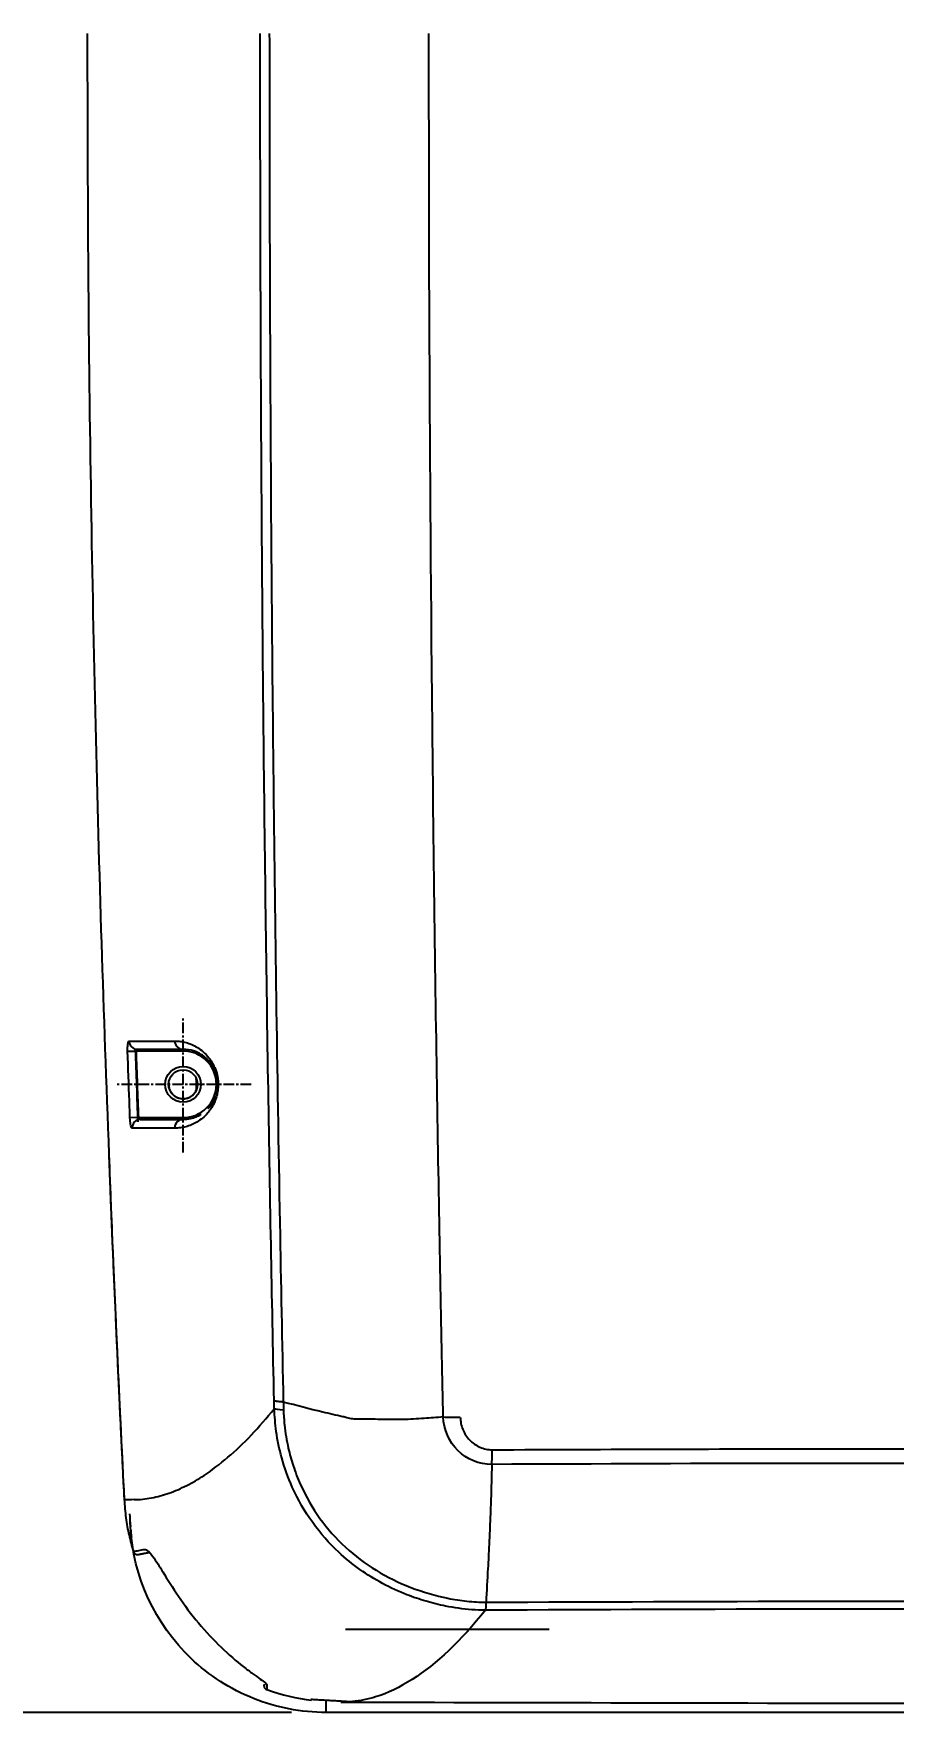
# Model space of a CAD drawing. Header units: millimetres. Extents: x -8699 to 14519, y -2727 to 7848.
# Drawn here: x 705.4 to 806.4, y -601.7 to -404.6 of the extents above; entities that cross this region are included whole.
import ezdxf

# ---------------------------------------------------------------- set-up
doc = ezdxf.new("R2010")
doc.units = ezdxf.units.MM
doc.linetypes.add('CENTER', pattern=[2, 1.25, -0.25, 0.25, -0.25])
doc.layers.add('1', color=7, linetype='Continuous', true_color=0xffffff)
doc.layers.add('4', color=4, linetype='Continuous')
doc.dimstyles.new('ISO-25', dxfattribs={"dimtxt": 2.5, "dimasz": 2.5, "dimexe": 1.25, "dimexo": 0.625, "dimtad": 1, "dimdsep": 46, "dimtxsty": 'Standard', "dimcen": 2.5, "dimadec": 0, "dimazin": 0, "dimtfac": 1, "dimtmove": 0, "dimatfit": 3, "dimfxl": 1, "dimarcsym": 0})

# ---------------------------------------------------------------- blocks, each defined once
blk = doc.blocks.new('*D258')
at = {"color": 3, "lineweight": -2, "transparency": 16777216}
for p, q in [((735.72, -207.43), (408.24, -207.43)), ((416.37, -223.68), (416.37, -585.48)), ((735.72, -601.73), (408.24, -601.73))]:
    blk.add_line(p, q, dxfattribs=at)
at = {"color": 3, "transparency": 16777216}
for points in [[(413.66, -223.68), (419.08, -223.68), (416.37, -207.43)], [(413.66, -585.48), (419.08, -585.48), (416.37, -601.73)]]:
    blk.add_solid(points, dxfattribs=at)
at = {"layer": 'DEFPOINTS', "color": 0, "transparency": 16777216}
for p in [(739.78, -207.43), (416.37, -601.73), (739.78, -601.73)]:
    blk.add_point(p, dxfattribs=at)
at = {"color": 3, "transparency": 16777216, "insert": (400.12, -404.58), "char_height": 19.5, "attachment_point": 5, "rotation": 90}
blk.add_mtext('394', dxfattribs=at)

msp = doc.modelspace()

# ---------------------------------------------------------------- linework, layer by layer
at = {"layer": '1', "color": 8, "linetype": 'CENTER'}
for p, q in [((722.99, -535.97), (722.99, -519.97)), ((722.99, -535.97), (722.99, -519.97)), ((722.99, -535.97), (722.99, -519.97)), ((730.99, -527.97), (714.99, -527.97)), ((730.99, -527.97), (714.99, -527.97)), ((730.99, -527.97), (714.99, -527.97))]:
    msp.add_line(p, q, dxfattribs=at)
at = {"layer": '1', "color": 7, "linetype": 'Continuous'}
for p, q in [((716.48, -524.09), (717.46, -524.06)), ((717.74, -531.88), (716.75, -531.92)), ((717.15, -582.83), (717.15, -582.83)), ((765.98, -592), (742.07, -592))]:
    msp.add_line(p, q, dxfattribs=at)
at = {"layer": '1', "color": 8, "linetype": 'Continuous'}
for p, q in [((722.99, -524.06), (717.46, -524.06)), ((722.99, -524.06), (722.99, -523.86)), ((717.74, -531.88), (722.99, -531.88))]:
    msp.add_line(p, q, dxfattribs=at)
at = {"layer": '1', "color": 7, "linetype": 'Continuous'}
for radius in [2.1, 1.7]:
    msp.add_circle((722.99, -527.97), radius, dxfattribs=at)
at = {"layer": '1', "color": 8, "linetype": 'Continuous'}
msp.add_arc((722.99, -527.97), 3.91, 270, 90, dxfattribs=at)
at = {"layer": '1', "color": 7, "linetype": 'Continuous'}
for centre, radius, start, end in [((722.99, -527.97), 1.7, 174.9094, 354.9038), ((717.62, -582.68), 0.5, 197.2539, 280.6436)]:
    msp.add_arc(centre, radius, start, end, dxfattribs=at)
for centre, ratio, start_param, end_param in [((717.63, -522.86), 0.985528, 1.603809, 3.141593), ((717.99, -533.08), 0.985643, 0, 1.606693)]:
    msp.add_ellipse(centre, major_axis=(0, 1), ratio=ratio, start_param=start_param, end_param=end_param, dxfattribs=at)
at = {"layer": '1', "color": 8, "linetype": 'Continuous'}
for centre, major_axis, ratio, start_param, end_param in [((722.99, -522.86), (0, 1), 0.984817, 1.601897, 3.141593), ((722.99, -533.08), (0, 1), 0.984965, 0, 1.604763), ((717.62, -582.68), (-0.092, 0.491), 0.987729, 1.684764, 3.141582)]:
    msp.add_ellipse(centre, major_axis=major_axis, ratio=ratio, start_param=start_param, end_param=end_param, dxfattribs=at)
at = {"layer": '1', "color": 7, "linetype": 'Continuous'}
for points, knots in [([(711.73, -404.58), (711.75, -413.86), (711.79, -432.17), (712.13, -459.25), (712.66, -485.58), (713.35, -511.13), (713.96, -527.91), (714.27, -536.18)], [0, 0, 0, 0, 0.211539, 0.417313, 0.617317, 0.811547, 1, 1, 1, 1]), ([(753.54, -567.03), (753.35, -558), (753.13, -546.73), (752.68, -519.69), (752.46, -503.98), (751.9, -449.74), (751.87, -422.61), (751.87, -404.58)], [0, 0, 0, 0, 0.25, 0.25, 0.5, 0.5, 1, 1, 1, 1]), ([(716.48, -524.09), (716.48, -524.01), (716.47, -523.92), (716.48, -523.71), (716.48, -523.58), (716.5, -523.35), (716.51, -523.25), (716.54, -523.08), (716.56, -523.01), (716.6, -522.92), (716.62, -522.89), (716.64, -522.89)], [0, 0, 0, 0, 0.134016, 0.134016, 0.347071, 0.347071, 0.563356, 0.563356, 0.781754, 0.781754, 1, 1, 1, 1]), ([(717.63, -523.86), (717.58, -523.87), (717.48, -523.88), (717.47, -524.01), (717.46, -524.06)], [0, 0, 0, 0, 0.564238, 1, 1, 1, 1]), ([(725.92, -530.86), (726.02, -530.76), (726.25, -530.49), (726.58, -530.01), (726.86, -529.41), (727.02, -528.84), (727.1, -528.25), (727.1, -527.62), (727.01, -527.1), (726.89, -526.65), (726.71, -526.2), (726.47, -525.77), (726.13, -525.3), (725.67, -524.83), (725.01, -524.36), (724.11, -523.95), (723.4, -523.9), (722.99, -523.86)], [0, 0, 0, 0, 0.056516, 0.133491, 0.190169, 0.227242, 0.244069, 0.256609, 0.27205, 0.294997, 0.326963, 0.368485, 0.419802, 0.505861, 0.6132, 0.772717, 1, 1, 1, 1]), ([(717, -533.12), (716.99, -533.12), (716.97, -533.11), (716.93, -533.06), (716.91, -533.01), (716.86, -532.86), (716.84, -532.77), (716.81, -532.56), (716.79, -532.44), (716.77, -532.19), (716.76, -532.05), (716.75, -531.92)], [0, 0, 0, 0, 0.146006, 0.146006, 0.362837, 0.362837, 0.576518, 0.576518, 0.788185, 0.788185, 1, 1, 1, 1]), ([(722.99, -532.08), (723.28, -532.07), (723.81, -532.04), (724.5, -531.81), (724.91, -531.61), (725.09, -531.51), (725.1, -531.5)], [0, 0, 0, 0, 0.415449, 0.743296, 0.983551, 1, 1, 1, 1]), ([(714.26, -536.06), (714.31, -537.41), (714.4, -539.74), (714.52, -542.72), (714.64, -545.76), (714.82, -550.03), (714.98, -553.64), (715.08, -555.86)], [0, 0, 0, 0, 0.204044, 0.353221, 0.452477, 0.664255, 1, 1, 1, 1]), ([(715.07, -555.59), (715.12, -556.85), (715.21, -558.84), (715.33, -561.54), (715.43, -563.7), (715.53, -565.84), (715.63, -567.95), (715.74, -570.12), (715.88, -573.04), (715.99, -575.28), (716.07, -576.74)], [0, 0, 0, 0, 0.17871, 0.282167, 0.38281, 0.484373, 0.585935, 0.681946, 0.792588, 1, 1, 1, 1]), ([(715.07, -555.72), (715.09, -556.05), (715.1, -556.39), (715.18, -558.05), (715.24, -559.38), (715.54, -566.06), (715.8, -571.4), (716.07, -576.74)], [0, 0, 0, 0, 0.047522, 0.047522, 0.237609, 0.237609, 1, 1, 1, 1]), ([(753.54, -567.03), (752.79, -567.09), (751.63, -567.18), (750.05, -567.27), (749.05, -567.35), (748.23, -567.33), (747.46, -567.33), (746.06, -567.31), (744.7, -567.3), (743.52, -567.27), (742.9, -567.29), (742.3, -567.12), (741.52, -566.96), (740.57, -566.74), (738.24, -566.2), (736.31, -565.68), (734.76, -565.28)], [0, 0, 0, 0, 0.119728, 0.185364, 0.254236, 0.280037, 0.31464, 0.377181, 0.502366, 0.531447, 0.56478, 0.600756, 0.627341, 0.689362, 0.752462, 1, 1, 1, 1]), ([(758.5, -589.72), (757.97, -589.71), (756.4, -589.67), (754.06, -589.33), (751.51, -588.7), (748.04, -587.52), (744.52, -585.63), (740.85, -582.68), (738.06, -579.49), (735.86, -575.67), (734.55, -572.01), (733.88, -568.9), (733.76, -566.96), (733.7, -566.06)], [0, 0, 0, 0, 0.042107, 0.124912, 0.187139, 0.25014, 0.415334, 0.499756, 0.622472, 0.749236, 0.845916, 0.929202, 1, 1, 1, 1]), ([(753.54, -567.03), (753.82, -567.05), (754.14, -567.05), (754.79, -567.06), (755.12, -567.05), (755.48, -567.04), (755.51, -567.04), (755.54, -567.04)], [0, 0, 0, 0, 0.499431, 0.499431, 0.957296, 0.957296, 1, 1, 1, 1]), ([(759.26, -572.6), (757.77, -572.61), (756.31, -572.01), (754.23, -569.95), (753.61, -568.51), (753.54, -567.03)], [0, 0, 0, 0, 0.5, 0.5, 1, 1, 1, 1]), ([(759.26, -572.6), (759.22, -573.98), (759.17, -575.95), (759.08, -578.64), (758.99, -580.68), (758.9, -582.78), (758.76, -585.48), (758.64, -587.46), (758.57, -588.79)], [0, 0, 0, 0, 0.255787, 0.364613, 0.500001, 0.632421, 0.75509, 1, 1, 1, 1]), ([(716.07, -576.75), (716.13, -577.46), (716.23, -578.86), (716.6, -580.9), (716.97, -582.19), (717.15, -582.83)], [0, 0, 0, 0, 0.34615, 0.680331, 1, 1, 1, 1]), ([(718.45, -582.58), (718.52, -582.58), (718.67, -582.59), (718.96, -582.82), (719.34, -583.26), (719.87, -584.02), (720.82, -585.55), (722.35, -588.05), (724.74, -591.27), (727.48, -594.2), (729.7, -596.09), (731.21, -597.21), (732.11, -597.85), (732.74, -598.31), (732.81, -598.44), (732.84, -598.51)], [0, 0, 0, 0, 0.041504, 0.083106, 0.125608, 0.187994, 0.250497, 0.37504, 0.499551, 0.623472, 0.749325, 0.813008, 0.874944, 0.938828, 1, 1, 1, 1]), ([(732.53, -598.39), (732.51, -598.46), (732.47, -598.59), (732.52, -598.79), (732.63, -598.95), (732.73, -599), (732.77, -599.03)], [0, 0, 0, 0, 0.23634, 0.501893, 0.753104, 1, 1, 1, 1])]:
    msp.add_open_spline(points, degree=3, knots=knots, dxfattribs=at)
at = {"layer": '1', "color": 8, "linetype": 'Continuous'}
for points, knots in [([(733.68, -565.13), (733.56, -559.03), (733.3, -546.46), (732.97, -527), (732.67, -506.37), (732.36, -479.17), (732.1, -445.11), (732.06, -418.31), (732.04, -404.58)], [0, 0, 0, 0, 0.114203, 0.235601, 0.364208, 0.500007, 0.74378, 1, 1, 1, 1]), ([(733.12, -404.58), (733.13, -409.54), (733.13, -420.64), (733.19, -439.01), (733.3, -460.87), (733.52, -487.43), (733.87, -515.63), (734.3, -542.38), (734.62, -558.28), (734.76, -565.28)], [0, 0, 0, 0, 0.092563, 0.206751, 0.342563, 0.5, 0.702301, 0.868968, 1, 1, 1, 1]), ([(716.75, -531.92), (716.73, -531.25), (716.71, -530.59), (716.61, -527.98), (716.54, -526.04), (716.48, -524.09)], [0, 0, 0, 0, 0.255377, 0.255377, 1, 1, 1, 1]), ([(716.64, -522.89), (716.76, -522.89), (716.87, -522.89), (717.44, -522.89), (717.89, -522.89), (719.56, -522.89), (720.77, -522.89), (722, -522.89)], [0, 0, 0, 0, 0.064077, 0.064077, 0.320384, 0.320384, 1, 1, 1, 1]), ([(722, -522.89), (722.23, -522.9), (722.67, -522.91), (723.56, -523.09), (724.45, -523.47), (725.35, -524.1), (725.92, -524.69), (726.37, -525.32), (726.62, -525.81), (726.79, -526.2), (726.87, -526.42), (726.93, -526.63), (726.98, -526.83), (727.03, -527.08), (727.09, -527.41), (727.12, -527.9), (727.11, -528.29), (727.08, -528.55), (727.04, -528.91), (726.95, -529.32), (726.83, -529.69), (726.74, -529.93), (726.64, -530.16), (726.46, -530.51), (726.21, -530.93), (725.79, -531.46), (725.26, -531.98), (724.4, -532.57), (723.54, -532.92), (722.66, -533.1), (722.23, -533.11), (722, -533.12)], [0, 0, 0, 0, 0.063909, 0.125087, 0.250065, 0.312596, 0.375091, 0.406401, 0.437619, 0.445553, 0.453305, 0.459934, 0.464453, 0.46902, 0.477275, 0.484794, 0.492655, 0.496743, 0.500568, 0.516104, 0.531987, 0.539876, 0.547687, 0.563386, 0.594599, 0.625736, 0.688045, 0.750459, 0.875211, 0.935894, 1, 1, 1, 1]), ([(717.74, -531.88), (717.77, -531.94), (717.83, -532.06), (717.94, -532.08), (717.99, -532.08)], [0, 0, 0, 0, 0.493952, 1, 1, 1, 1]), ([(722, -533.12), (721.89, -533.12), (721.77, -533.12), (721.2, -533.12), (720.74, -533.12), (719.18, -533.12), (718.09, -533.12), (717, -533.12)], [0, 0, 0, 0, 0.068357, 0.068357, 0.341785, 0.341785, 1, 1, 1, 1]), ([(714.27, -536.18), (714.43, -540.34), (714.59, -544.51), (714.87, -551.02), (714.97, -553.37), (715.07, -555.72)], [0, 0, 0, 0, 0.639369, 0.639369, 1, 1, 1, 1]), ([(717.24, -576.74), (717.58, -576.73), (718.26, -576.7), (719.62, -576.5), (721.34, -576.03), (723.4, -575.14), (725.71, -573.8), (728.24, -571.87), (730.99, -569.27), (732.81, -567.13), (733.7, -566.06)], [0, 0, 0, 0, 0.062535, 0.125028, 0.24997, 0.377174, 0.499966, 0.670227, 0.836844, 1, 1, 1, 1]), ([(734.78, -566.21), (734.81, -566.8), (734.89, -568.3), (735.26, -570.5), (735.92, -572.85), (737.01, -575.68), (738.94, -579.02), (741.96, -582.44), (745.6, -585.16), (749.69, -587.16), (753.34, -588.23), (755.95, -588.64), (757.45, -588.77), (758.2, -588.78), (758.57, -588.78)], [0, 0, 0, 0, 0.048415, 0.125033, 0.183555, 0.250524, 0.375629, 0.500271, 0.624932, 0.749986, 0.875031, 0.937834, 0.969335, 1, 1, 1, 1]), ([(755.54, -567.04), (755.56, -567.29), (755.6, -567.79), (755.9, -568.74), (756.57, -569.8), (757.61, -570.52), (758.56, -570.84), (759.05, -570.87), (759.3, -570.88)], [0, 0, 0, 0, 0.126931, 0.251728, 0.500715, 0.751128, 0.876529, 1, 1, 1, 1]), ([(759.3, -570.88), (766.08, -570.86), (779.64, -570.8), (799.97, -570.76), (820.29, -570.77), (847.39, -570.91), (874.47, -571.3), (901.53, -571.8), (915.05, -572.07), (921.82, -572.21)], [0, 0, 0, 0, 0.125001, 0.249997, 0.374992, 0.49999, 0.749992, 0.874995, 1, 1, 1, 1]), ([(921.56, -573.92), (908.74, -573.66), (879.53, -573.06), (825.45, -572.34), (784.15, -572.5), (759.26, -572.6)], [0, 0, 0, 0, 0.237223, 0.540651, 1, 1, 1, 1]), ([(717.15, -582.83), (717.37, -582.79), (717.79, -582.71), (718.23, -582.62), (718.45, -582.58)], [0, 0, 0, 0, 0.5, 1, 1, 1, 1]), ([(758.57, -588.79), (784.83, -588.68), (811, -588.58), (863.23, -588.98), (889.33, -589.47), (915.52, -589.99)], [0, 0, 0, 0, 0.5, 0.5, 1, 1, 1, 1]), ([(758.5, -589.72), (755.64, -593.3), (752.77, -596.03), (748.46, -598.77), (747.03, -599.46), (744.69, -600.19), (743.78, -600.37), (742.87, -600.45)], [0, 0, 0, 0, 0.550033, 0.550033, 0.82505, 0.82505, 1, 1, 1, 1]), ([(915.36, -590.93), (889.25, -590.41), (863.12, -589.92), (810.83, -589.51), (784.67, -589.62), (758.5, -589.72)], [0, 0, 0, 0, 0.5, 0.5, 1, 1, 1, 1]), ([(732.84, -598.51), (732.83, -598.6), (732.8, -598.79), (732.81, -598.96), (732.82, -599.04)], [0, 0, 0, 0, 0.47524, 1, 1, 1, 1])]:
    msp.add_open_spline(points, degree=3, knots=knots, dxfattribs=at)
at = {"layer": '1', "color": 7, "linetype": 'Continuous'}
for points, degree in [([(717.37, -523.92), (717.47, -526.74), (717.57, -529.57), (717.67, -532.39)], 3), ([(722.99, -523.86), (721.18, -523.86), (719.39, -523.86), (717.63, -523.86)], 3), ([(717.99, -532.08), (719.63, -532.08), (721.3, -532.08), (722.99, -532.08)], 3), ([(734.76, -565.28), (734.77, -565.59), (734.78, -565.9), (734.78, -566.21)], 3), ([(734.78, -566.22), (734.24, -566.19), (733.83, -566.13), (733.71, -566.06)], 3), ([(753.54, -567.03), (753.54, -567.03), (753.54, -567.03), (753.54, -567.03)], 3), ([(717.7, -583.18), (719, -582.93)], 1), ([(732.82, -599.04), (734.57, -599.67), (736.35, -600.08), (738.09, -600.3)], 3), ([(738, -600.18), (742.9, -600.46)], 1), ([(741.52, -600.52), (747.01, -600.53), (752.5, -600.54)], 2), ([(752.51, -600.54), (777.05, -600.59), (801.59, -600.64), (826.14, -600.7)], 3)]:
    msp.add_open_spline(points, degree=degree, dxfattribs=at)
at = {"layer": '1', "color": 8, "linetype": 'Continuous'}
for points in [[(717.46, -524.06), (717.55, -526.67), (717.64, -529.28), (717.74, -531.88)], [(733.7, -566.06), (733.7, -565.75), (733.69, -565.44), (733.68, -565.13)], [(717.24, -576.74), (716.85, -576.75), (716.46, -576.75), (716.07, -576.75)]]:
    msp.add_open_spline(points, degree=3, dxfattribs=at)
msp.add_rational_spline([(734.76, -565.28), (733.89, -565.23), (733.68, -565.13)], [0.999987725205, 0.936523144323, 1], degree=2, dxfattribs=at)
at = {"layer": '1', "color": 7, "linetype": 'Continuous'}
for points, weights in [([(759.26, -572.6), (759.29, -571.87), (759.3, -570.88)], [0.999998628203, 0.95000210686, 1]), ([(758.57, -588.79), (758.55, -589.52), (758.5, -589.72)], [1, 0.949830621918, 0.999990335646])]:
    msp.add_rational_spline(points, weights, degree=2, dxfattribs=at)
at = {"layer": '4', "color": 8, "linetype": 'Continuous'}
msp.add_line((739.78, -601.73), (739.78, -600.3), dxfattribs=at)
at = {"layer": '4', "color": 7, "linetype": 'Continuous'}
for points, degree in [([(724.58, -528.52), (724.57, -528.11), (724.55, -527.71), (724.54, -527.3)], 3), ([(716.77, -579.38), (716.77, -579.48), (716.78, -579.56), (716.79, -579.62)], 3), ([(716.83, -580.27), (716.86, -580.75), (716.92, -581.15)], 2), ([(827.28, -601.73), (798.12, -601.73), (768.95, -601.73), (739.78, -601.73)], 3)]:
    msp.add_open_spline(points, degree=degree, dxfattribs=at)
at = {"layer": '4', "color": 8, "linetype": 'Continuous'}
for points in [[(716.81, -579.89), (716.79, -579.39), (716.76, -578.89), (716.74, -578.39)], [(716.79, -579.62), (716.8, -579.77), (716.81, -579.85), (716.81, -579.89)]]:
    msp.add_open_spline(points, degree=3, dxfattribs=at)
at = {"layer": '4', "color": 7, "linetype": 'Continuous'}
msp.add_open_spline([(739.78, -601.73), (736.84, -601.73), (733.96, -601.17), (728.54, -599), (726.05, -597.4), (719.72, -591.39), (717.11, -585.76), (716.81, -579.89)], degree=3, knots=[0, 0, 0, 0, 0.25, 0.25, 0.5, 0.5, 1, 1, 1, 1], dxfattribs=at)

# ---------------------------------------------------------------- dimensions: what is measured, and where the dimension line sits
dim = msp.add_linear_dim(base=(416.37, -601.73), p1=(739.78, -207.43), p2=(739.78, -601.73), angle=90, dimstyle='ISO-25', override={"dimscale": 6.5, "dimtxt": 3, "dimgap": 1, "dimdec": 0, "dimclrd": 3, "dimclre": 3, "dimclrt": 3, "dimtdec": 0})
dim.commit()
dim.dimension.update_dxf_attribs({"geometry": '*D258', "text_midpoint": (400.12, -404.58)})

doc.saveas('drawing.dxf')
